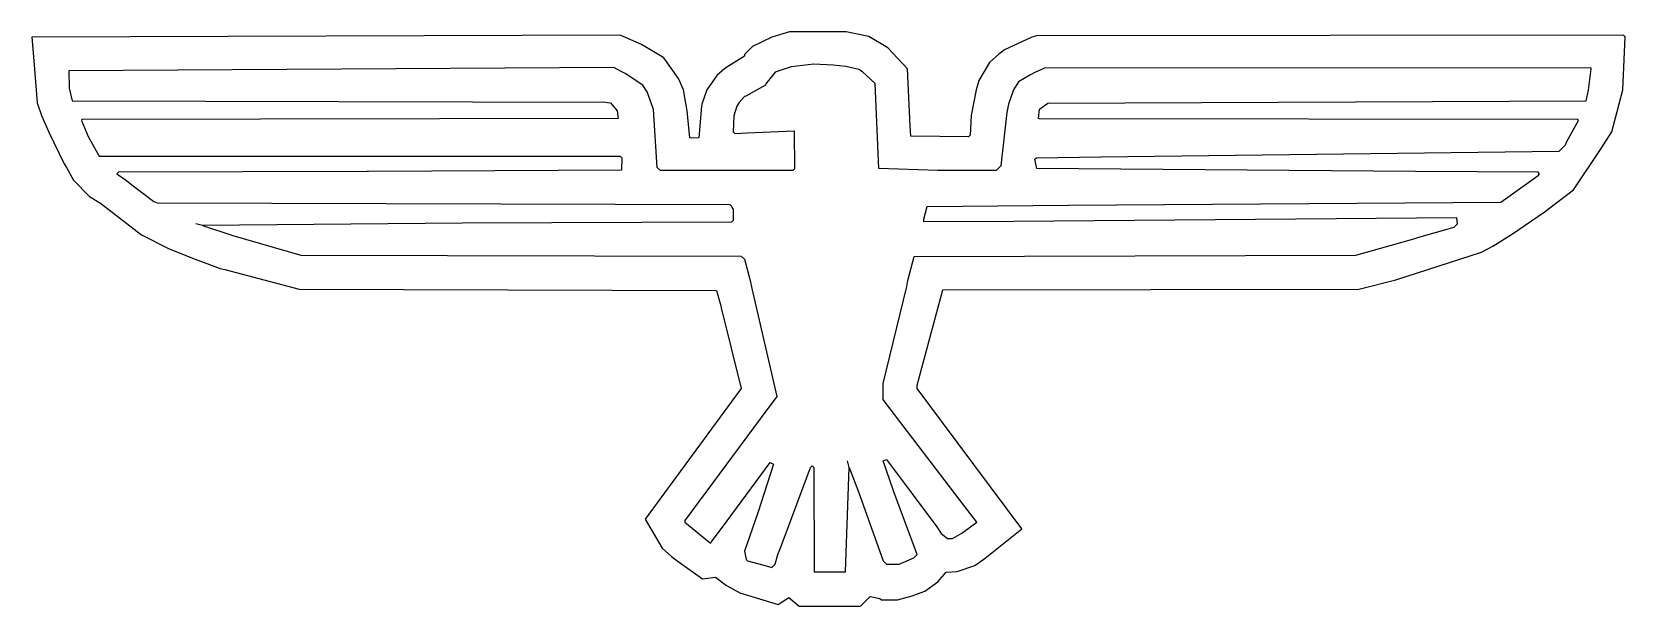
# Model space of a CAD drawing. Extents: x 2 to 990, y 14 to 370.
import ezdxf

# ---------------------------------------------------------------- set-up
doc = ezdxf.new("R2010")
doc.units = 0
doc.layers.get('0').update_dxf_attribs({"linetype": 'CONTINUOUS'})

msp = doc.modelspace()

# ---------------------------------------------------------------- linework, layer by layer
at = {"color": 7, "linetype": 'CONTINUOUS'}
for points in [[(516, 14), (522, 20), (527.911765, 18.647059), (529, 18), (539, 18), (547.911765, 20.352941), (555.9, 23.3), (564, 29), (569, 35), (575.946154, 35.430769), (586.82, 39.24), (593.153846, 43.769231), (616, 62), (566.76, 127.82), (551, 149), (551, 151), (567, 210), (824.998077, 210.498062), (847.911765, 216.352941), (900.911765, 233.352941), (907.9, 237.2), (920.153846, 244.769231), (939.82, 258.24), (958, 272), (974.769231, 297.153846), (981.8, 308.1), (988.523711, 334.021649), (990, 367), (989, 368), (625.001366, 367.501374), (622.1, 366.7), (605.18, 358.76), (601.82, 356.24), (596, 351), (589.3, 339.9), (587.647059, 334.088235), (584.569231, 318.053846), (584, 306), (583, 305), (547.25, 305.25), (546.554455, 314.955446), (546.475113, 316.022624), (545, 347), (533, 360), (521.1, 367.2), (507, 370), (472, 370), (461.088235, 366.647059), (449, 361), (444, 356), (444, 355), (434.153846, 348.769231), (431.846154, 347.230769), (427, 343), (420.8, 334.1), (417.647059, 325.088235), (417.3, 323.9), (415.75, 304.25), (411, 304), (410.25, 304.25), (408.541176, 320.964706), (406.3, 334.1), (403.2, 341.1), (394, 354), (380.1, 362.2), (367, 368), (2.25, 366.75), (3.445545, 352.044554), (5.466926, 326.029183), (8.2, 318.1), (12.7, 307.9), (22.230769, 288.153846), (23.769231, 285.846154), (28, 278), (38, 268), (44.82, 263.76), (70.18, 244.24), (86.9, 235.8), (101.9, 229.8), (119.088235, 223.352941), (121.911765, 222.647059), (168.001923, 210.498062), (426.75, 209.75), (429.352941, 200.088235), (429.647059, 198.911765), (442, 149), (440.76, 147.18), (382.5, 68), (393, 50), (398.82, 44.76), (402.846154, 41.769231), (418, 31), (426, 32), (432.846154, 26.769231), (441.1, 22.3), (465, 15), (466.82, 16.24), (471.594595, 19.432432), (478, 14), (516, 14)], [(509, 100), (514.7, 84.9), (530, 42), (532, 40), (540, 40), (549, 44), (551, 46), (536.7, 84.9), (536.3, 86.1), (530, 104), (532, 105), (563.24, 63.18), (566, 59), (568.9, 56.8), (570, 56), (573, 56), (578.82, 59.24), (588, 66), (579.76, 76.82), (531.769231, 139.846154), (530, 142), (530, 152), (544.615385, 212.076923), (545.384615, 215.923077), (549.25, 230.75), (823.088235, 231.647059), (859.1, 241.7), (862.088235, 242.647059), (884, 249), (886, 251), (885.75, 254.75), (611.004504, 252.504586), (555.25, 252.25), (555.2, 253.9), (557.25, 261.75), (644.994383, 262.494254), (912.994507, 264.494383), (936, 281), (937, 282), (936, 283), (860.006408, 283.493423), (625.25, 285.25), (624, 291), (625, 292), (665.006096, 292.506248), (949, 296), (953, 300), (953.8, 302.1), (961, 315), (960.75, 315.75), (627, 316), (626.25, 316.25), (627, 322), (632.153846, 325.769231), (965.75, 327.25), (967.384615, 333.923077), (969, 347), (968.75, 347.75), (630.001471, 347.501479), (624.1, 344.8), (620.9, 343.2), (614, 339), (610.8, 334.1), (607.647059, 325.088235), (606.615385, 320.076923), (603, 287), (600, 284), (564, 284), (527.25, 285.25), (525, 338), (517.153846, 345.230769), (514.846154, 346.769231), (506.95122, 348.560976), (499.04878, 349.439024), (487, 350), (472.923077, 348.384615), (463, 345), (457.24, 337.82), (457, 337), (444.846154, 330.230769), (444, 330), (440.769231, 326.153846), (439.230769, 323.846154), (437.45082, 317.959016), (437, 308), (438, 307), (445.95122, 307.439024), (474.75, 308.75), (475, 285), (474, 284), (392, 284), (390, 286), (387.560976, 321.95122), (387.3, 323.1), (383.76, 332.82), (381, 337), (370.1, 344.2), (368.1, 345.2), (363, 348), (25.25, 345.75), (25.45082, 335.040984), (27.25, 327.25), (357.998494, 326.501515), (359.1, 326.3), (361, 326), (365.2, 321.1), (365.75, 316.25), (33.25, 315.75), (33, 315), (37.2, 305.1), (44, 293), (367, 293), (368, 292), (367.75, 284.25), (211.003164, 283.503205), (209.996795, 283.496754), (56, 283), (55, 282), (60.82, 277.76), (64.18, 275.24), (77.846154, 264.769231), (80.005571, 263.994367), (435, 263), (436, 262), (436.2, 261.1), (437, 260), (437, 253), (436, 252), (268.996914, 251.496875), (108, 250)], [(108, 250), (104, 251)], [(108, 250), (126.9, 243.7), (169.001818, 231.498169), (442, 231), (444, 229), (447.615385, 215.923077), (448.647059, 210.911765), (464, 144), (453.76, 130.18), (407, 67), (407, 66), (421.9, 53.8), (423, 53), (433.24, 66.82), (436.24, 70.82), (460, 103), (462, 102), (452.3, 71.9), (450.7, 67.1), (444, 48), (445, 43), (446, 42), (456.088235, 39.352941), (461, 38), (463, 40), (464.8, 46.1), (466.7, 51.1), (485, 100), (486, 101), (487, 100), (487.25, 35.25), (506.75, 35.25), (509, 100)], [(509, 100), (508, 104)]]:
    msp.add_lwpolyline(points, dxfattribs=at)

doc.saveas('drawing.dxf')
